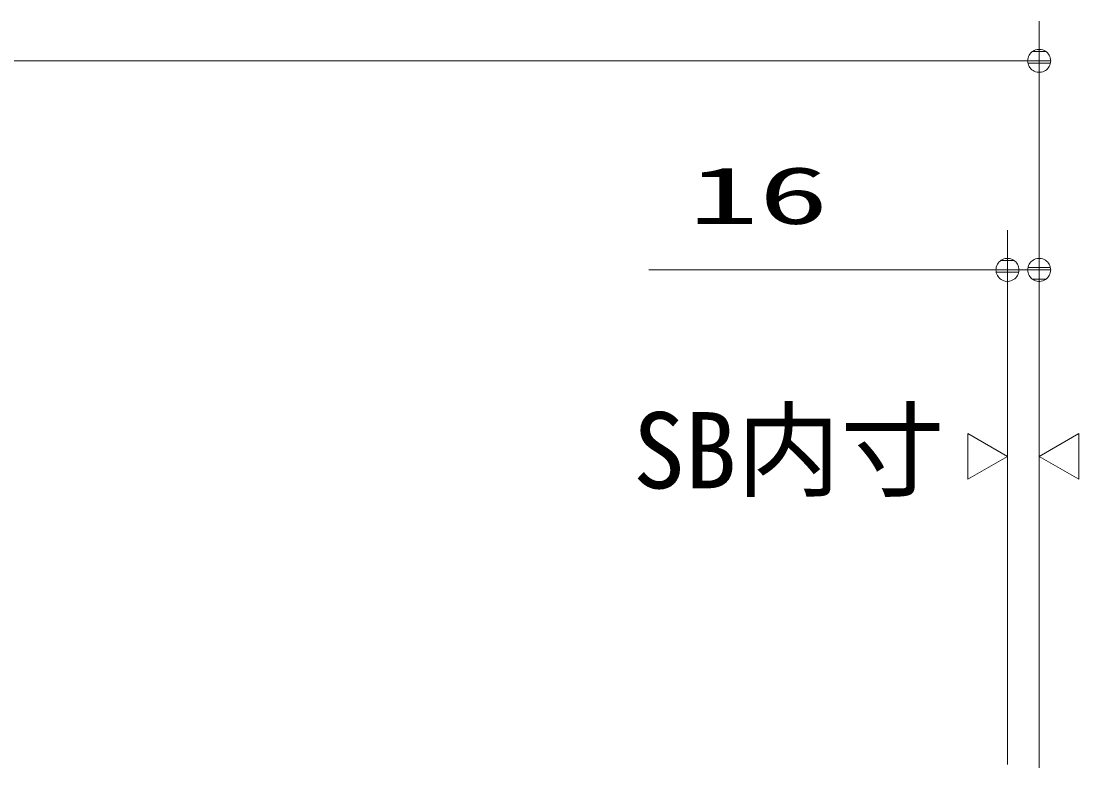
# Model space of a CAD drawing. Units: millimetres on the paper. Extents: x -305 to 305, y -152 to 152.
# Drawn here: x -175.62 to -148.96, y 83.19 to 102 of the extents above; entities that cross this region are included whole.
import ezdxf
from ezdxf.enums import TextEntityAlignment as Align

# ---------------------------------------------------------------- set-up
doc = ezdxf.new("R2010")
doc.units = ezdxf.units.MM
doc.layers.add('0-0_PV', color=7, linetype='Continuous', lineweight=9)
doc.layers.add('0-1_0', color=7, linetype='Continuous', lineweight=9)
doc.styles.add('ＭＳ ゴシック', font='')
doc.styles.get('ＭＳ ゴシック').set_extended_font_data('MS Gothic')

# ---------------------------------------------------------------- blocks, each defined once
blk = doc.blocks.new('_DOTSMALL')
at = {"layer": '0-1_0'}
for p, q in [((0.0746, 0.1), (-0.0746, 0.1)), ((0.1223, -0.0248), (-0.1223, -0.0248))]:
    blk.add_line(p, q, dxfattribs=at)
for points in [[(0.125, 0), (0.124, 0.0157), (0.1211, 0.0311), (0.1162, 0.046), (0.1095, 0.0602), (0.1011, 0.0735), (0.0911, 0.0856), (0.0797, 0.0963), (0.067, 0.1055), (0.0532, 0.1131), (0.0386, 0.1189), (0.0234, 0.1228), (0.0078, 0.1248), (-0.0078, 0.1248), (-0.0234, 0.1228), (-0.0386, 0.1189), (-0.0532, 0.1131), (-0.067, 0.1055), (-0.0797, 0.0963), (-0.0911, 0.0856), (-0.1011, 0.0735), (-0.1095, 0.0602), (-0.1162, 0.046), (-0.1211, 0.0311), (-0.124, 0.0157), (-0.125, 0), (0, 0)], [(-0.125, 0), (-0.124, -0.0157), (-0.1211, -0.0311), (-0.1162, -0.046), (-0.1095, -0.0602), (-0.1011, -0.0735), (-0.0911, -0.0856), (-0.0797, -0.0963), (-0.067, -0.1055), (-0.0532, -0.1131), (-0.0386, -0.1189), (-0.0234, -0.1228), (-0.0078, -0.1248), (0.0078, -0.1248), (0.0234, -0.1228), (0.0386, -0.1189), (0.0532, -0.1131), (0.067, -0.1055), (0.0797, -0.0963), (0.0911, -0.0856), (0.1011, -0.0735), (0.1095, -0.0602), (0.1162, -0.046), (0.1211, -0.0311), (0.124, -0.0157), (0.125, 0), (0, 0)]]:
    blk.add_lwpolyline(points, close=True, dxfattribs=at)

msp = doc.modelspace()

# ---------------------------------------------------------------- linework, layer by layer
at = {"layer": '0-0_PV'}
for p, q in [((-149.963, 83.187), (-149.963, 102.005)), ((-221.963, 101.005), (-149.963, 101.005)), ((-150.763, 83.274), (-150.763, 96.737)), ((-149.963, 83.781), (-149.963, 96.737)), ((-150.763, 95.737), (-159.803, 95.737)), ((-150.763, 95.737), (-149.963, 95.737)), ((-151.763, 91.614), (-151.763, 90.46)), ((-150.763, 91.037), (-151.763, 91.614)), ((-148.963, 91.614), (-149.963, 91.037)), ((-148.963, 90.46), (-148.963, 91.614)), ((-151.763, 90.46), (-150.763, 91.037)), ((-149.963, 91.037), (-148.963, 90.46))]:
    msp.add_line(p, q, dxfattribs=at)

# ---------------------------------------------------------------- block references
at = {"layer": '0-0_PV', "xscale": 2.32, "yscale": 2.32}
for p in [(-149.963, 101.005), (-150.763, 95.737)]:
    msp.add_blockref('_DOTSMALL', p, dxfattribs=at)
at = {"layer": '0-0_PV', "xscale": 2.32, "yscale": 2.32, "rotation": 180}
msp.add_blockref('_DOTSMALL', (-149.963, 95.737), dxfattribs=at)

# ---------------------------------------------------------------- texts
at = {"layer": '0-0_PV', "style": 'ＭＳ ゴシック', "width": 1.8}
msp.add_text('16', height=1.444, dxfattribs=at).set_placement((-158.803, 96.46), align=Align.BOTTOM_LEFT)
at = {"layer": '0-0_PV', "style": 'ＭＳ ゴシック'}
msp.add_text('SB内寸', height=1.921, dxfattribs=at).set_placement((-160.202, 89.655), align=Align.BOTTOM_LEFT)

doc.saveas('drawing.dxf')
